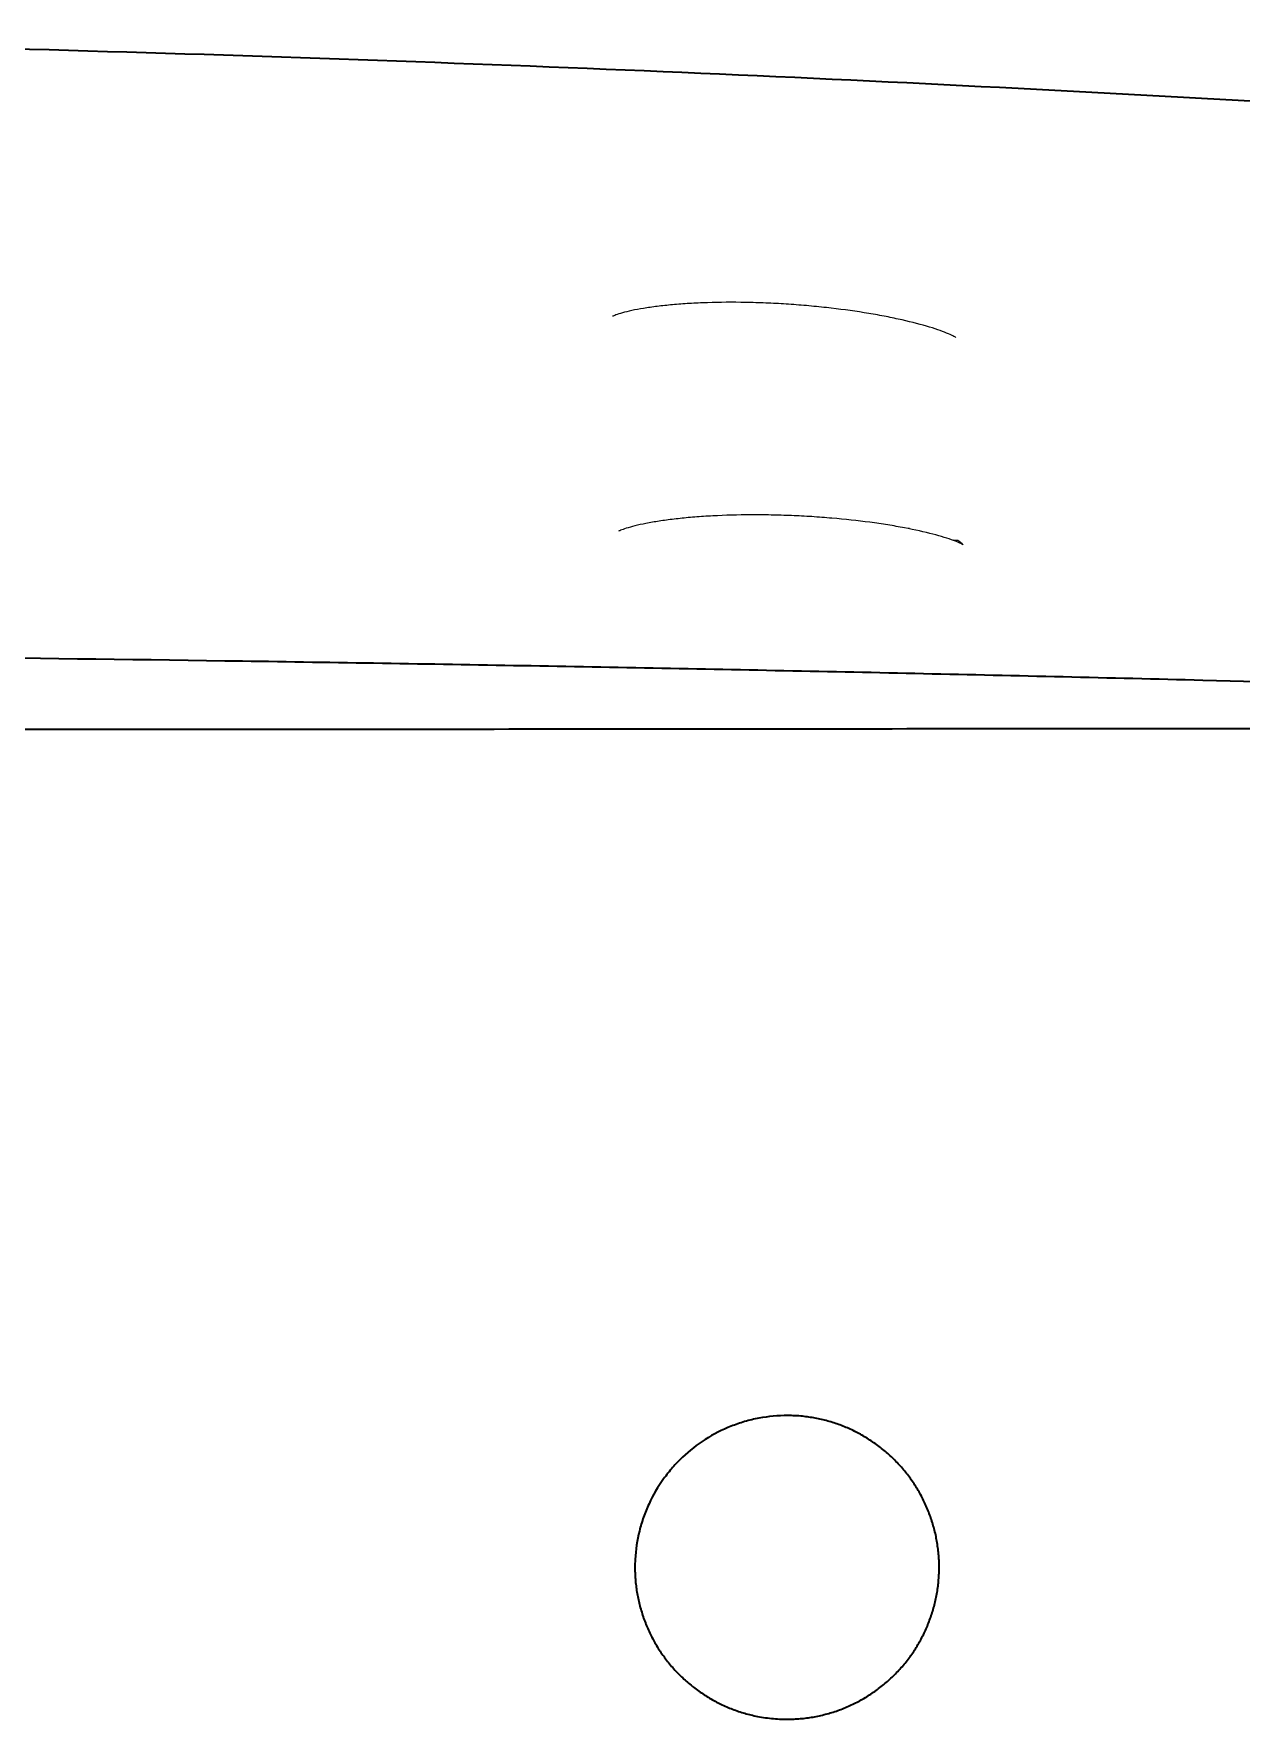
# Model space of a CAD drawing. Header units: millimetres. Extents: x 0 to 2526, y -1017 to 790.
# Drawn here: x 853.3 to 1000.2, y -697.1 to -492 of the extents above; entities that cross this region are included whole.
import ezdxf

# ---------------------------------------------------------------- set-up
doc = ezdxf.new("R2010")
doc.units = ezdxf.units.MM
doc.layers.add('Blocks', color=7, linetype='Continuous')
doc.layers.add('Blocks$Inner', color=7, linetype='Continuous', lineweight=25, true_color=0x007f00)
doc.layers.add('Blocks$Outline', color=7, linetype='Continuous', lineweight=35, true_color=0xff3f3f)

# ---------------------------------------------------------------- blocks, each defined once
blk = doc.blocks.new('Balcony Dining Bench w Arm Top')
at = {"layer": 'Blocks$Inner'}
for points, knots in [([(229.73, 464.56), (229.73, 462.19), (229.71, 459.84), (229.67, 457.47), (229.62, 455.11), (229.55, 452.75), (229.46, 450.39), (229.37, 448.04), (229.26, 445.69), (229.15, 443.34), (228.89, 437.73), (228.65, 432.12), (228.4, 426.51), (228.05, 418.56), (227.71, 410.6), (227.38, 402.64), (226.71, 386.73), (226.08, 370.81), (225.48, 354.89), (224.61, 331.87), (223.81, 308.85), (223.08, 285.83), (222.79, 277), (222.52, 268.18), (222.26, 259.35), (222, 250.51), (221.75, 241.67), (221.51, 232.83), (221.27, 223.98), (221.04, 215.14), (220.82, 206.3), (220.67, 200.64), (220.54, 194.98), (220.4, 189.32), (220.27, 183.66), (220.14, 178), (220.02, 172.34), (219.89, 166.69), (219.77, 161.03), (219.66, 155.37), (219.42, 144.05), (219.21, 132.74), (219.01, 121.42), (218.81, 110.07), (218.63, 98.72), (218.46, 87.37), (218.12, 63.45), (217.84, 39.54), (217.65, 15.62), (217.58, 6.84), (217.52, -1.94), (217.47, -10.71), (217.42, -19.47), (217.37, -28.23), (217.34, -36.98), (217.31, -45.74), (217.3, -54.5), (217.29, -63.25), (217.28, -64.63), (217.28, -66.02), (217.28, -67.4), (217.28, -68.78), (217.28, -70.16), (217.28, -71.54), (217.28, -72.92), (217.28, -74.3), (217.28, -75.69)], [0.000019, 0.000019, 0.000019, 0.000019, 7.08982, 7.08982, 7.08982, 14.176741, 14.176741, 14.176741, 21.23183, 21.23183, 21.23183, 38.07293, 38.07293, 38.07293, 61.967387, 61.967387, 61.967387, 109.758517, 109.758517, 109.758517, 178.860742, 178.860742, 178.860742, 205.352515, 205.352515, 205.352515, 231.889817, 231.889817, 231.889817, 258.427166, 258.427166, 258.427166, 275.415243, 275.415243, 275.415243, 292.391937, 292.391937, 292.391937, 309.370735, 309.370735, 309.370735, 343.322504, 343.322504, 343.322504, 377.383168, 377.383168, 377.383168, 449.136176, 449.136176, 449.136176, 475.470513, 475.470513, 475.470513, 501.739585, 501.739585, 501.739585, 528.009357, 528.009357, 528.009357, 532.154266, 532.154266, 532.154266, 536.298776, 536.298776, 536.298776, 540.441973, 540.441973, 540.441973, 540.441973]), ([(226.5, 381.23), (226.5, 380.93), (226.5, 380.63), (226.5, 380.33), (226.51, 374.36), (226.52, 368.4), (226.53, 362.46), (226.54, 358.94), (226.54, 355.43), (226.55, 351.91), (226.56, 344.26), (226.57, 336.61), (226.59, 328.96), (226.59, 327.17), (226.59, 325.39), (226.59, 323.61), (226.61, 314.18), (226.62, 304.75), (226.63, 295.32), (226.65, 285.86), (226.66, 276.41), (226.67, 266.95), (226.67, 265.29), (226.67, 263.62), (226.68, 261.96), (226.69, 254.13), (226.7, 246.29), (226.7, 238.43), (226.71, 228.9), (226.73, 219.35), (226.74, 209.79), (226.74, 204.62), (226.75, 199.45), (226.75, 194.28), (226.76, 189.88), (226.76, 185.48), (226.76, 181.08), (226.77, 171.51), (226.78, 161.93), (226.79, 152.36), (226.8, 143.72), (226.8, 135.07), (226.81, 126.42), (226.81, 125.52), (226.81, 124.61), (226.81, 123.71), (226.82, 114.18), (226.83, 104.67), (226.83, 95.19), (226.83, 94.36), (226.83, 93.53), (226.83, 92.7), (226.84, 84.06), (226.84, 75.44), (226.85, 66.84), (226.85, 64.29), (226.85, 61.74), (226.85, 59.2), (226.86, 52.32), (226.86, 45.44), (226.86, 38.55), (226.86, 34.28), (226.86, 30.02), (226.87, 25.74), (226.87, 20.57), (226.87, 15.39), (226.87, 10.2), (226.87, 9.79), (226.87, 9.37), (226.87, 8.96), (226.87, 3.36), (226.88, -2.26), (226.88, -7.89), (226.88, -20.88), (226.88, -33.92), (226.88, -46.98), (226.88, -56.54), (226.88, -66.11), (226.88, -75.69), (226.88, -85.27), (226.88, -94.85), (226.88, -104.42), (226.88, -117.47), (226.88, -130.51), (226.88, -143.49), (226.88, -149.11), (226.87, -154.73), (226.87, -160.33), (226.87, -160.75), (226.87, -161.18), (226.87, -161.6), (226.87, -166.78), (226.87, -171.95), (226.87, -177.12), (226.86, -181.4), (226.86, -185.67), (226.86, -189.95), (226.86, -196.83), (226.86, -203.7), (226.85, -210.57), (226.85, -213.13), (226.85, -215.68), (226.85, -218.23), (226.84, -226.83), (226.84, -235.44), (226.83, -244.07), (226.83, -244.91), (226.83, -245.75), (226.83, -246.59), (226.83, -256.06), (226.82, -265.57), (226.81, -275.11), (226.81, -276), (226.81, -276.9), (226.81, -277.8), (226.8, -286.45), (226.8, -295.1), (226.79, -303.76), (226.78, -313.33), (226.77, -322.9), (226.76, -332.47), (226.76, -336.87), (226.76, -341.26), (226.75, -345.65), (226.75, -350.83), (226.74, -356.01), (226.74, -361.18), (226.73, -370.75), (226.72, -380.3), (226.7, -389.83), (226.7, -397.68), (226.69, -405.51), (226.68, -413.33), (226.67, -415), (226.67, -416.68), (226.67, -418.35), (226.66, -427.81), (226.65, -437.26), (226.63, -446.72), (226.62, -456.14), (226.61, -465.57), (226.59, -475), (226.59, -476.78), (226.59, -478.55), (226.59, -480.33), (226.57, -487.99), (226.56, -495.65), (226.55, -503.31), (226.54, -506.82), (226.54, -510.32), (226.53, -513.83), (226.52, -519.79), (226.51, -525.75), (226.5, -531.73), (226.5, -532.02), (226.5, -532.32), (226.5, -532.61)], [-996.817019, -996.817019, -996.817019, -996.817019, -995.9123, -995.9123, -995.9123, -978.027625, -978.027625, -978.027625, -967.478023, -967.478023, -967.478023, -944.513052, -944.513052, -944.513052, -939.159365, -939.159365, -939.159365, -910.862819, -910.862819, -910.862819, -882.48729, -882.48729, -882.48729, -877.48982, -877.48982, -877.48982, -853.958224, -853.958224, -853.958224, -825.307231, -825.307231, -825.307231, -809.794808, -809.794808, -809.794808, -796.592488, -796.592488, -796.592488, -767.874023, -767.874023, -767.874023, -741.931426, -741.931426, -741.931426, -739.219314, -739.219314, -739.219314, -710.697678, -710.697678, -710.697678, -708.20784, -708.20784, -708.20784, -682.344451, -682.344451, -682.344451, -674.706309, -674.706309, -674.706309, -654.059058, -654.059058, -654.059058, -641.24893, -641.24893, -641.24893, -625.706944, -625.706944, -625.706944, -624.467245, -624.467245, -624.467245, -607.621719, -607.621719, -607.621719, -568.533188, -568.533188, -568.533188, -539.823329, -539.823329, -539.823329, -511.09107, -511.09107, -511.09107, -472.024795, -472.024795, -472.024795, -455.179187, -455.179187, -455.179187, -453.917316, -453.917316, -453.917316, -438.397425, -438.397425, -438.397425, -425.565203, -425.565203, -425.565203, -404.940004, -404.940004, -404.940004, -397.279812, -397.279812, -397.279812, -371.438578, -371.438578, -371.438578, -368.926588, -368.926588, -368.926588, -340.404954, -340.404954, -340.404954, -337.71515, -337.71515, -337.71515, -311.750248, -311.750248, -311.750248, -283.031787, -283.031787, -283.031787, -269.851859, -269.851859, -269.851859, -254.317047, -254.317047, -254.317047, -225.666059, -225.666059, -225.666059, -202.15667, -202.15667, -202.15667, -197.136998, -197.136998, -197.136998, -168.761474, -168.761474, -168.761474, -140.464934, -140.464934, -140.464934, -135.133309, -135.133309, -135.133309, -112.146282, -112.146282, -112.146282, -101.618835, -101.618835, -101.618835, -83.712012, -83.712012, -83.712012, -82.828449, -82.828449, -82.828449, -82.828449]), ([(159.77, 344.54), (156.84, 308.18), (156.24, 300.36), (154.02, 270.13), (152.48, 247.23), (149.69, 200.41), (148.43, 176.48), (146.22, 127.74), (145.28, 102.93), (142.98, 27.53), (142.18, -24.07), (142.18, -75.69)], [150.686593, 150.686593, 150.686593, 150.686593, 175.649857, 175.649857, 246.388671, 246.388671, 317.127485, 317.127485, 387.866299, 387.866299, 529.316122, 529.316122, 529.316122, 529.316122]), ([(204.34, 177.14), (204.31, 177.09), (204.24, 176.95), (204.15, 176.76), (204.06, 176.56), (203.95, 176.3), (203.83, 175.98), (203.6, 175.34), (203.33, 174.49), (203.07, 173.48), (202.8, 172.46), (202.54, 171.29), (202.3, 170.01), (202.17, 169.36), (202.06, 168.69), (201.95, 167.99), (201.84, 167.29), (201.73, 166.56), (201.63, 165.82), (201.43, 164.33), (201.26, 162.79), (201.13, 161.19), (201.06, 160.38), (201, 159.57), (200.94, 158.75), (200.89, 157.93), (200.85, 157.11), (200.81, 156.28)], [12.064362, 12.064362, 12.064362, 12.064362, 14.470524, 14.470524, 14.470524, 16.853573, 16.853573, 16.853573, 21.672495, 21.672495, 21.672495, 26.548411, 26.548411, 26.548411, 28.994922, 28.994922, 28.994922, 31.467427, 31.467427, 31.467427, 36.390073, 36.390073, 36.390073, 38.867464, 38.867464, 38.867464, 41.349974, 41.349974, 41.349974, 41.349974]), ([(204.35, 177.16), (204.36, 177.16), (204.25, 176.97), (203.92, 176.65), (203.89, 176.62), (203.86, 176.59), (203.84, 176.57)], [-11.345459, -11.345459, -11.345459, -11.345459, -7.834119, -7.834119, -7.834119, -7.558409, -7.558409, -7.558409, -7.558409]), ([(179.14, 176.26), (179.12, 176.22), (179.04, 176.09), (178.95, 175.9), (178.85, 175.71), (178.74, 175.46), (178.61, 175.15), (178.35, 174.52), (178.06, 173.69), (177.77, 172.7), (177.48, 171.69), (177.18, 170.54), (176.91, 169.27), (176.77, 168.63), (176.63, 167.97), (176.5, 167.28), (176.37, 166.58), (176.25, 165.86), (176.13, 165.12), (175.89, 163.64), (175.69, 162.11), (175.51, 160.52), (175.42, 159.72), (175.34, 158.91), (175.27, 158.09), (175.2, 157.27), (175.14, 156.45), (175.08, 155.63)], [11.681042, 11.681042, 11.681042, 11.681042, 14.085412, 14.085412, 14.085412, 16.464733, 16.464733, 16.464733, 21.276261, 21.276261, 21.276261, 26.142948, 26.142948, 26.142948, 28.585492, 28.585492, 28.585492, 31.05374, 31.05374, 31.05374, 35.967933, 35.967933, 35.967933, 38.441406, 38.441406, 38.441406, 40.919911, 40.919911, 40.919911, 40.919911]), ([(328.71, 174.24), (328.51, 174.24), (328.32, 174.24), (327.86, 174.22), (327.6, 174.21), (327.09, 174.17), (326.82, 174.14), (326.31, 174.08), (326.04, 174.04), (325.53, 173.96), (325.27, 173.91), (324.77, 173.81), (324.51, 173.75), (324.01, 173.62), (323.76, 173.55), (323.27, 173.41), (323.02, 173.33), (322.53, 173.16), (322.29, 173.07), (321.81, 172.88), (321.56, 172.78), (321.09, 172.57), (320.85, 172.46), (320.38, 172.23), (320.15, 172.11), (319.69, 171.86), (319.47, 171.73), (319.02, 171.47), (318.8, 171.33), (318.37, 171.04), (318.16, 170.89), (317.74, 170.59), (317.53, 170.44), (317.13, 170.11), (316.93, 169.95), (316.53, 169.61), (316.34, 169.44), (315.96, 169.08), (315.77, 168.9), (315.41, 168.53), (315.22, 168.33), (314.88, 167.95), (314.71, 167.75), (314.38, 167.35), (314.21, 167.15), (313.9, 166.73), (313.75, 166.52), (313.45, 166.1), (313.31, 165.88), (313.03, 165.45), (312.9, 165.22), (312.64, 164.78), (312.51, 164.55), (312.27, 164.09), (312.16, 163.85), (311.94, 163.38), (311.83, 163.13), (311.63, 162.66), (311.53, 162.41), (311.35, 161.93), (311.27, 161.68), (311.11, 161.19), (311.03, 160.94), (310.9, 160.44), (310.83, 160.19), (310.72, 159.68), (310.66, 159.43), (310.57, 158.92), (310.52, 158.66), (310.45, 158.15), (310.42, 157.88), (310.39, 157.63)], [147.341801, 147.341801, 147.341801, 147.341801, 147.927029, 147.927029, 148.707333, 148.707333, 149.487637, 149.487637, 150.268119, 150.268119, 151.0486, 151.0486, 151.829082, 151.829082, 152.609564, 152.609564, 153.390045, 153.390045, 154.170527, 154.170527, 154.951008, 154.951008, 155.73149, 155.73149, 156.512137, 156.512137, 157.292784, 157.292784, 158.07343, 158.07343, 158.854077, 158.854077, 159.634724, 159.634724, 160.415371, 160.415371, 161.196018, 161.196018, 161.976664, 161.976664, 162.757409, 162.757409, 163.538154, 163.538154, 164.318899, 164.318899, 165.099644, 165.099644, 165.880389, 165.880389, 166.661134, 166.661134, 167.441879, 167.441879, 168.222623, 168.222623, 169.003363, 169.003363, 169.784102, 169.784102, 170.564842, 170.564842, 171.345581, 171.345581, 172.126321, 172.126321, 172.90706, 172.90706, 173.687799, 173.687799, 174.468539, 174.468539, 174.468539, 174.468539]), ([(347.15, 153.85), (347.18, 154.17), (347.2, 154.5), (347.22, 154.83), (347.24, 155.15), (347.24, 155.48), (347.24, 155.8), (347.24, 156.06), (347.23, 156.33), (347.22, 156.59), (347.21, 156.84), (347.19, 157.11), (347.17, 157.37), (347.15, 157.62), (347.12, 157.88), (347.09, 158.14), (347.05, 158.4), (347.01, 158.65), (346.97, 158.91), (346.92, 159.16), (346.87, 159.42), (346.82, 159.67), (346.76, 159.92), (346.7, 160.18), (346.64, 160.43), (346.57, 160.68), (346.5, 160.93), (346.42, 161.18), (346.35, 161.43), (346.26, 161.68), (346.18, 161.92), (346.09, 162.17), (346, 162.42), (345.9, 162.66), (345.8, 162.9), (345.7, 163.14), (345.59, 163.38), (345.48, 163.61), (345.37, 163.85), (345.26, 164.08), (345.14, 164.31), (345.02, 164.54), (344.89, 164.76), (344.77, 164.99), (344.63, 165.21), (344.5, 165.43), (344.36, 165.65), (344.22, 165.87), (344.08, 166.09), (343.93, 166.3), (343.78, 166.52), (343.63, 166.73), (343.47, 166.93), (343.31, 167.15), (343.15, 167.35), (342.99, 167.55), (342.81, 167.75), (342.64, 167.95), (342.47, 168.14), (342.29, 168.34), (342.12, 168.52), (341.94, 168.71), (341.75, 168.9), (341.57, 169.07), (341.38, 169.25), (341.19, 169.43), (341, 169.6), (340.8, 169.77), (340.61, 169.94), (340.41, 170.1), (340.2, 170.27), (340, 170.43), (339.79, 170.58), (339.58, 170.74), (339.37, 170.89), (339.16, 171.03), (338.94, 171.18), (338.72, 171.33), (338.5, 171.46), (338.28, 171.6), (338.05, 171.73), (337.83, 171.86), (337.6, 171.99), (337.37, 172.11), (337.14, 172.23), (336.91, 172.35), (336.67, 172.46), (336.44, 172.57), (336.2, 172.68), (335.97, 172.78), (335.73, 172.88), (335.49, 172.97), (335.25, 173.07), (335, 173.15), (334.76, 173.24), (334.51, 173.32), (334.27, 173.4), (334.02, 173.48), (333.77, 173.55), (333.52, 173.62), (333.27, 173.68), (333.01, 173.75), (332.76, 173.8), (332.5, 173.86), (332.24, 173.91), (331.99, 173.96), (331.73, 174), (331.47, 174.04), (331.22, 174.08), (330.96, 174.11), (330.7, 174.14), (330.45, 174.16), (330.19, 174.19), (329.93, 174.21), (329.67, 174.22), (329.42, 174.23), (329.16, 174.24), (328.9, 174.24), (328.84, 174.24), (328.78, 174.24), (328.71, 174.24)], [116.321858, 116.321858, 116.321858, 116.321858, 117.297985, 117.297985, 117.297985, 118.27485, 118.27485, 118.27485, 119.06032, 119.06032, 119.06032, 119.841569, 119.841569, 119.841569, 120.620039, 120.620039, 120.620039, 121.397125, 121.397125, 121.397125, 122.1742, 122.1742, 122.1742, 122.952638, 122.952638, 122.952638, 123.733835, 123.733835, 123.733835, 124.519232, 124.519232, 124.519232, 125.304623, 125.304623, 125.304623, 126.085793, 126.085793, 126.085793, 126.864182, 126.864182, 126.864182, 127.641186, 127.641186, 127.641186, 128.418181, 128.418181, 128.418181, 129.19654, 129.19654, 129.19654, 129.977661, 129.977661, 129.977661, 130.762983, 130.762983, 130.762983, 131.548229, 131.548229, 131.548229, 132.329256, 132.329256, 132.329256, 133.107508, 133.107508, 133.107508, 133.88438, 133.88438, 133.88438, 134.661246, 134.661246, 134.661246, 135.43948, 135.43948, 135.43948, 136.220479, 136.220479, 136.220479, 137.005683, 137.005683, 137.005683, 137.790914, 137.790914, 137.790914, 138.571933, 138.571933, 138.571933, 139.350183, 139.350183, 139.350183, 140.127058, 140.127058, 140.127058, 140.903933, 140.903933, 140.903933, 141.682181, 141.682181, 141.682181, 142.463199, 142.463199, 142.463199, 143.248427, 143.248427, 143.248427, 144.033788, 144.033788, 144.033788, 144.814942, 144.814942, 144.814942, 145.593332, 145.593332, 145.593332, 146.370352, 146.370352, 146.370352, 147.147377, 147.147377, 147.147377, 147.341801, 147.341801, 147.341801, 147.341801]), ([(200.81, 156.28), (200.78, 155.45), (200.76, 154.63), (200.74, 153.8), (200.72, 152.98), (200.72, 152.17), (200.72, 151.36), (200.73, 149.75), (200.77, 148.2), (200.85, 146.7), (200.89, 145.95), (200.94, 145.22), (200.99, 144.51), (201.05, 143.81), (201.11, 143.13), (201.19, 142.48), (201.26, 141.83), (201.34, 141.21), (201.42, 140.62), (201.51, 140.04), (201.6, 139.48), (201.69, 138.96), (201.88, 137.94), (202.09, 137.08), (202.28, 136.43)], [41.349974, 41.349974, 41.349974, 41.349974, 43.830865, 43.830865, 43.830865, 46.304451, 46.304451, 46.304451, 51.211637, 51.211637, 51.211637, 53.67254, 53.67254, 53.67254, 56.105376, 56.105376, 56.105376, 58.521986, 58.521986, 58.521986, 60.9436, 60.9436, 60.9436, 65.729361, 65.729361, 65.729361, 65.729361]), ([(175.08, 155.63), (175.03, 154.8), (174.99, 153.98), (174.95, 153.16), (174.92, 152.34), (174.89, 151.52), (174.88, 150.72), (174.85, 149.11), (174.86, 147.56), (174.91, 146.06), (174.93, 145.31), (174.97, 144.57), (175.01, 143.86), (175.05, 143.15), (175.1, 142.47), (175.16, 141.82), (175.22, 141.17), (175.29, 140.55), (175.36, 139.96), (175.43, 139.37), (175.52, 138.81), (175.6, 138.29), (175.77, 137.26), (175.96, 136.39), (176.15, 135.73), (176.24, 135.4), (176.32, 135.13), (176.4, 134.92), (176.43, 134.82), (176.47, 134.73), (176.5, 134.67), (176.52, 134.6), (176.55, 134.55), (176.56, 134.53)], [40.919911, 40.919911, 40.919911, 40.919911, 43.396794, 43.396794, 43.396794, 45.867171, 45.867171, 45.867171, 50.767755, 50.767755, 50.767755, 53.22559, 53.22559, 53.22559, 55.655665, 55.655665, 55.655665, 58.069438, 58.069438, 58.069438, 60.488254, 60.488254, 60.488254, 65.269315, 65.269315, 65.269315, 67.63698, 67.63698, 67.63698, 68.829745, 68.829745, 68.829745, 70.024392, 70.024392, 70.024392, 70.024392]), ([(310.3, 155.82), (310.29, 154.64), (310.4, 153.47), (310.73, 151.73), (310.87, 151.15), (311.2, 150.02), (311.39, 149.47), (312.03, 147.84), (312.56, 146.8), (313.83, 144.8), (314.56, 143.88), (315.76, 142.61), (316.18, 142.2), (317.06, 141.43), (317.53, 141.06), (318.96, 140.03), (319.97, 139.44), (321.56, 138.71), (322.1, 138.48), (323.22, 138.09), (323.78, 137.92), (325.49, 137.5), (326.64, 137.33), (328.13, 137.25), (328.46, 137.24), (328.78, 137.24)], [59.954596, 59.954596, 59.954596, 59.954596, 63.478623, 63.478623, 65.240636, 65.240636, 67.00265, 67.00265, 70.526677, 70.526677, 74.050703, 74.050703, 75.812717, 75.812717, 77.57473, 77.57473, 81.098757, 81.098757, 82.86077, 82.86077, 84.622784, 84.622784, 88.14681, 88.14681, 89.11879, 89.11879, 89.11879, 89.11879]), ([(328.91, 137.24), (328.95, 137.24), (329, 137.24), (329.04, 137.24), (329.3, 137.25), (329.57, 137.26), (329.82, 137.27), (330.08, 137.29), (330.34, 137.31), (330.6, 137.33), (330.86, 137.36), (331.12, 137.39), (331.37, 137.42), (331.63, 137.46), (331.88, 137.5), (332.14, 137.55), (332.39, 137.6), (332.64, 137.65), (332.89, 137.71), (333.15, 137.76), (333.4, 137.83), (333.65, 137.89), (333.9, 137.96), (334.15, 138.04), (334.39, 138.12), (334.64, 138.19), (334.89, 138.28), (335.13, 138.37), (335.38, 138.46), (335.63, 138.56), (335.86, 138.65), (336.1, 138.75), (336.34, 138.86), (336.58, 138.97), (336.81, 139.08), (337.04, 139.19), (337.27, 139.31), (337.5, 139.43), (337.73, 139.55), (337.95, 139.68), (338.18, 139.81), (338.4, 139.94), (338.62, 140.08), (338.84, 140.22), (339.05, 140.36), (339.27, 140.51), (339.48, 140.66), (339.69, 140.81), (339.9, 140.97), (340.1, 141.12), (340.31, 141.29), (340.51, 141.45), (340.71, 141.62), (340.92, 141.79), (341.11, 141.96), (341.3, 142.14), (341.49, 142.32), (341.68, 142.5), (341.86, 142.68), (342.04, 142.86), (342.22, 143.05), (342.4, 143.24), (342.57, 143.43), (342.74, 143.63), (342.91, 143.82), (343.07, 144.02), (343.24, 144.23), (343.4, 144.43), (343.55, 144.64), (343.71, 144.84), (343.86, 145.05), (344.01, 145.27), (344.15, 145.49), (344.29, 145.7), (344.44, 145.93), (344.57, 146.15), (344.71, 146.37), (344.84, 146.6), (344.96, 146.83), (345.09, 147.05), (345.21, 147.29), (345.32, 147.52), (345.44, 147.75), (345.55, 147.99), (345.65, 148.22), (345.76, 148.46), (345.86, 148.7), (345.95, 148.94), (346.05, 149.18), (346.14, 149.43), (346.22, 149.67), (346.31, 149.91), (346.39, 150.16), (346.46, 150.41), (346.54, 150.66), (346.61, 150.91), (346.67, 151.16), (346.73, 151.41), (346.8, 151.67), (346.85, 151.93), (346.91, 152.24), (346.97, 152.57), (347.02, 152.89), (347.07, 153.21), (347.11, 153.53), (347.15, 153.85)], [89.249267, 89.249267, 89.249267, 89.249267, 89.379144, 89.379144, 89.379144, 90.164644, 90.164644, 90.164644, 90.945944, 90.945944, 90.945944, 91.724485, 91.724485, 91.724485, 92.501665, 92.501665, 92.501665, 93.278855, 93.278855, 93.278855, 94.057429, 94.057429, 94.057429, 94.838783, 94.838783, 94.838783, 95.624357, 95.624357, 95.624357, 96.410238, 96.410238, 96.410238, 97.191918, 97.191918, 97.191918, 97.970838, 97.970838, 97.970838, 98.748395, 98.748395, 98.748395, 99.525962, 99.525962, 99.525962, 100.304913, 100.304913, 100.304913, 101.086645, 101.086645, 101.086645, 101.872597, 101.872597, 101.872597, 102.658739, 102.658739, 102.658739, 103.440673, 103.440673, 103.440673, 104.21984, 104.21984, 104.21984, 104.997638, 104.997638, 104.997638, 105.775441, 105.775441, 105.775441, 106.554622, 106.554622, 106.554622, 107.336579, 107.336579, 107.336579, 108.122754, 108.122754, 108.122754, 108.908902, 108.908902, 108.908902, 109.690833, 109.690833, 109.690833, 110.469989, 110.469989, 110.469989, 111.247767, 111.247767, 111.247767, 112.025542, 112.025542, 112.025542, 112.804689, 112.804689, 112.804689, 113.586605, 113.586605, 113.586605, 114.372733, 114.372733, 114.372733, 115.349635, 115.349635, 115.349635, 116.321858, 116.321858, 116.321858, 116.321858]), ([(202.29, 136.42), (202.38, 136.1), (202.47, 135.84), (202.55, 135.64), (202.58, 135.54), (202.62, 135.45), (202.65, 135.39), (202.67, 135.32), (202.7, 135.28), (202.71, 135.25)], [24.408216, 24.408216, 24.408216, 24.408216, 26.749348, 26.749348, 26.749348, 27.943362, 27.943362, 27.943362, 29.13945, 29.13945, 29.13945, 29.13945])]:
    blk.add_open_spline(points, degree=3, knots=knots, dxfattribs=at)
for points in [[(203.84, 176.57), (203.83, 176.36), (203.83, 176.15), (203.82, 175.95)], [(310.39, 157.63), (310.33, 157.03), (310.3, 156.42), (310.3, 155.82)], [(328.78, 137.24), (328.82, 137.24), (328.87, 137.24), (328.91, 137.24)]]:
    blk.add_open_spline(points, degree=3, dxfattribs=at)
blk.add_rational_spline([(202.37, 170.65), (202.38, 170.61), (202.39, 170.56), (202.39, 170.52)], [1.00000011883, 1.00000011882, 1.00000011881, 1.0000001188], degree=3, dxfattribs=at)
at = {"layer": 'Blocks$Outline'}
for points, knots in [([(170.3, 470.88), (170.29, 469.38), (170.29, 467.86), (170.29, 464.8), (170.29, 463.27), (170.28, 460.17), (170.27, 458.71), (170.16, 454.61), (170, 452.14), (169.56, 447.32), (169.29, 444.94), (169.03, 442.56), (168.77, 440.05), (168.51, 437.54), (168.22, 434.71), (168.19, 434.4), (168.12, 433.77), (168.02, 432.83), (167.8, 430.62), (167.6, 428.72), (167.48, 427.44), (167.22, 424.94), (166.97, 422.42), (164.7, 399.77), (162.76, 379.09), (160.53, 353.44), (160.15, 349), (159.77, 344.54), (156.84, 308.18), (156.24, 300.36), (154.02, 270.13), (152.48, 247.23), (149.69, 200.41), (148.43, 176.48), (146.22, 127.74), (145.28, 102.93), (142.98, 27.53), (142.18, -24.07), (142.18, -75.69), (142.18, -119.9), (142.77, -164.1), (144.46, -229.14), (145.17, -250.6), (146.81, -292.96), (147.76, -313.85), (149.87, -354.92), (151.04, -375.11), (153.56, -414.71), (154.92, -434.12), (156.58, -456.14), (156.81, -459.14), (157.04, -462.13), (157.16, -463.67), (157.31, -465.6), (157.49, -467.91), (158.58, -481.81), (159.72, -495.48), (162.47, -527.11), (164.12, -544.89), (165.83, -562.27), (166.35, -567.68), (166.88, -572.99), (167.42, -578.3), (167.43, -578.38), (167.45, -578.55), (167.47, -578.79), (167.53, -579.37), (167.65, -580.53), (167.88, -582.83), (168.09, -584.8), (168.22, -586.1), (168.23, -586.23), (168.24, -586.32), (168.26, -586.54), (168.31, -586.95), (168.34, -587.28), (168.41, -587.91), (168.45, -588.28), (168.55, -589.26), (168.6, -589.73), (169.53, -598.58), (169.53, -598.61), (169.54, -598.69), (169.55, -598.81), (169.58, -599.1), (169.61, -599.35), (169.64, -599.66), (169.65, -599.71), (169.65, -599.76), (169.66, -599.91), (169.67, -600.01), (169.7, -600.29), (169.72, -600.48), (169.75, -600.8), (169.77, -600.99), (169.77, -601.04), (169.79, -601.18), (169.81, -601.47), (169.87, -602.14), (169.92, -602.71), (169.94, -603.1), (169.96, -603.24), (169.96, -603.28), (169.97, -603.41), (169.97, -603.5), (170, -603.8), (170.01, -604.04), (170.06, -604.83), (170.1, -605.49), (170.18, -607.11), (170.22, -608.06), (170.26, -609.77), (170.27, -610.38), (170.28, -611.73), (170.28, -612.47), (170.28, -613.27), (170.28, -613.36), (170.28, -613.39), (170.28, -613.49), (170.28, -613.57), (170.28, -613.85), (170.28, -614.1), (170.29, -615.03), (170.29, -615.88), (170.29, -618.04), (170.29, -619.34), (170.29, -621.23), (170.3, -621.69), (170.3, -622.18), (170.3, -622.26)], [12.373966, 12.373966, 12.373966, 12.373966, 16.601863, 16.601863, 20.742388, 20.742388, 24.882913, 24.882913, 33.163963, 33.163963, 41.180741, 41.180741, 41.180741, 48.778274, 48.778274, 49.727966, 49.727966, 50.677658, 52.577041, 56.375808, 56.375808, 56.375808, 65.240052, 65.240052, 135.978866, 135.978866, 150.686593, 150.686593, 150.686593, 175.649857, 175.649857, 246.388671, 246.388671, 317.127485, 317.127485, 387.866299, 387.866299, 529.316122, 529.316122, 529.316122, 651.160456, 651.160456, 712.082623, 712.082623, 773.00479, 773.00479, 833.926957, 833.926957, 894.849124, 894.849124, 904.501732, 904.501732, 904.501732, 905.501732, 905.501732, 905.501732, 950.532882, 950.532882, 1011.455049, 1011.455049, 1011.455049, 1027.366538, 1027.366538, 1027.615155, 1027.615155, 1027.863773, 1028.361007, 1029.355475, 1031.344411, 1035.322283, 1035.322283, 1035.322283, 1035.384437, 1035.508746, 1035.757363, 1036.254597, 1036.254597, 1037.249065, 1037.249065, 1039.238001, 1039.238001, 1039.238001, 1039.398874, 1039.720619, 1039.720619, 1040.364109, 1040.364109, 1040.364109, 1040.524982, 1040.524982, 1040.846727, 1040.846727, 1041.490217, 1041.490217, 1041.490217, 1041.65109, 1041.65109, 1041.972835, 1042.616325, 1043.903306, 1043.903306, 1043.903306, 1044.225051, 1044.225051, 1044.868541, 1044.868541, 1046.155522, 1046.155522, 1048.729483, 1048.729483, 1051.303445, 1051.303445, 1052.590425, 1052.590425, 1053.877406, 1053.877406, 1053.877406, 1054.199151, 1054.199151, 1054.842641, 1054.842641, 1056.129622, 1056.129622, 1058.703583, 1058.703583, 1061.277544, 1061.277544, 1061.921035, 1062.045355, 1062.045355, 1062.045355, 1062.045355]), ([(226.5, -532.61), (226.15, -523.83), (225.81, -515.04), (225.48, -506.26), (224.61, -483.24), (223.81, -460.22), (223.08, -437.2), (222.79, -428.38), (222.52, -419.55), (222.26, -410.72), (222, -401.88), (221.75, -393.04), (221.51, -384.2), (221.27, -375.35), (221.04, -366.51), (220.82, -357.67), (220.67, -352.01), (220.54, -346.35), (220.4, -340.69), (220.27, -335.03), (220.14, -329.37), (220.02, -323.71), (219.89, -318.06), (219.77, -312.4), (219.66, -306.74), (219.42, -295.42), (219.21, -284.11), (219.01, -272.79), (218.81, -261.44), (218.63, -250.09), (218.46, -238.74), (218.12, -214.82), (217.84, -190.91), (217.65, -166.99), (217.58, -158.21), (217.52, -149.44), (217.47, -140.66), (217.42, -131.9), (217.37, -123.14), (217.34, -114.39), (217.31, -105.63), (217.3, -96.87), (217.29, -88.12), (217.28, -86.74), (217.28, -85.35), (217.28, -83.97), (217.28, -82.59), (217.28, -81.21), (217.28, -79.83), (217.28, -78.45), (217.28, -77.07), (217.28, -75.69), (217.28, -74.3), (217.28, -72.92), (217.28, -71.54), (217.28, -70.16), (217.28, -68.78), (217.28, -67.4), (217.28, -66.02), (217.28, -64.63), (217.29, -63.25), (217.3, -54.5), (217.31, -45.74), (217.34, -36.98), (217.37, -28.23), (217.42, -19.47), (217.47, -10.71), (217.52, -1.94), (217.58, 6.84), (217.65, 15.62), (217.84, 39.54), (218.12, 63.45), (218.46, 87.37), (218.63, 98.72), (218.81, 110.07), (219.01, 121.42), (219.21, 132.74), (219.42, 144.05), (219.66, 155.37), (219.77, 161.03), (219.89, 166.69), (220.02, 172.34), (220.14, 178), (220.27, 183.66), (220.4, 189.32), (220.54, 194.98), (220.67, 200.64), (220.82, 206.3), (221.04, 215.14), (221.27, 223.98), (221.51, 232.83), (221.75, 241.67), (222, 250.51), (222.26, 259.35), (222.52, 268.18), (222.79, 277), (223.08, 285.83), (223.81, 308.85), (224.61, 331.87), (225.48, 354.89), (225.81, 363.67), (226.15, 372.45), (226.5, 381.23)], [-997.492961, -997.492961, -997.492961, -997.492961, -971.124873, -971.124873, -971.124873, -902.022648, -902.022648, -902.022648, -875.530874, -875.530874, -875.530874, -848.993572, -848.993572, -848.993572, -822.456224, -822.456224, -822.456224, -805.468146, -805.468146, -805.468146, -788.491452, -788.491452, -788.491452, -771.512654, -771.512654, -771.512654, -737.560885, -737.560885, -737.560885, -703.500221, -703.500221, -703.500221, -631.747214, -631.747214, -631.747214, -605.412876, -605.412876, -605.412876, -579.143805, -579.143805, -579.143805, -552.874033, -552.874033, -552.874033, -548.729124, -548.729124, -548.729124, -544.584614, -544.584614, -544.584614, -540.441973, -540.441973, -540.441973, -536.298776, -536.298776, -536.298776, -532.154266, -532.154266, -532.154266, -528.009357, -528.009357, -528.009357, -501.739585, -501.739585, -501.739585, -475.470513, -475.470513, -475.470513, -449.136176, -449.136176, -449.136176, -377.383168, -377.383168, -377.383168, -343.322504, -343.322504, -343.322504, -309.370735, -309.370735, -309.370735, -292.391937, -292.391937, -292.391937, -275.415243, -275.415243, -275.415243, -258.427166, -258.427166, -258.427166, -231.889817, -231.889817, -231.889817, -205.352515, -205.352515, -205.352515, -178.860742, -178.860742, -178.860742, -109.758517, -109.758517, -109.758517, -83.395096, -83.395096, -83.395096, -83.395096]), ([(226.5, 381.23), (226.5, 380.93), (226.5, 380.63), (226.5, 380.33), (226.51, 374.36), (226.52, 368.4), (226.53, 362.46), (226.54, 358.94), (226.54, 355.43), (226.55, 351.91), (226.56, 344.26), (226.57, 336.61), (226.59, 328.96), (226.59, 327.17), (226.59, 325.39), (226.59, 323.61), (226.61, 314.18), (226.62, 304.75), (226.63, 295.32), (226.65, 285.86), (226.66, 276.41), (226.67, 266.95), (226.67, 265.29), (226.67, 263.62), (226.68, 261.96), (226.69, 254.13), (226.7, 246.29), (226.7, 238.43), (226.71, 228.9), (226.73, 219.35), (226.74, 209.79), (226.74, 204.62), (226.75, 199.45), (226.75, 194.28), (226.76, 189.88), (226.76, 185.48), (226.76, 181.08), (226.77, 171.51), (226.78, 161.93), (226.79, 152.36), (226.8, 143.72), (226.8, 135.07), (226.81, 126.42), (226.81, 125.52), (226.81, 124.61), (226.81, 123.71), (226.82, 114.18), (226.83, 104.67), (226.83, 95.19), (226.83, 94.36), (226.83, 93.53), (226.83, 92.7), (226.84, 84.06), (226.84, 75.44), (226.85, 66.84), (226.85, 64.29), (226.85, 61.74), (226.85, 59.2), (226.86, 52.32), (226.86, 45.44), (226.86, 38.55), (226.86, 34.28), (226.86, 30.02), (226.87, 25.74), (226.87, 20.57), (226.87, 15.39), (226.87, 10.2), (226.87, 9.79), (226.87, 9.37), (226.87, 8.96), (226.87, 3.36), (226.88, -2.26), (226.88, -7.89), (226.88, -20.88), (226.88, -33.92), (226.88, -46.98), (226.88, -56.54), (226.88, -66.11), (226.88, -75.69), (226.88, -85.27), (226.88, -94.85), (226.88, -104.42), (226.88, -117.47), (226.88, -130.51), (226.88, -143.49), (226.88, -149.11), (226.87, -154.73), (226.87, -160.33), (226.87, -160.75), (226.87, -161.18), (226.87, -161.6), (226.87, -166.78), (226.87, -171.95), (226.87, -177.12), (226.86, -181.4), (226.86, -185.67), (226.86, -189.95), (226.86, -196.83), (226.86, -203.7), (226.85, -210.57), (226.85, -213.13), (226.85, -215.68), (226.85, -218.23), (226.84, -226.83), (226.84, -235.44), (226.83, -244.07), (226.83, -244.91), (226.83, -245.75), (226.83, -246.59), (226.83, -256.06), (226.82, -265.57), (226.81, -275.11), (226.81, -276), (226.81, -276.9), (226.81, -277.8), (226.8, -286.45), (226.8, -295.1), (226.79, -303.76), (226.78, -313.33), (226.77, -322.9), (226.76, -332.47), (226.76, -336.87), (226.76, -341.26), (226.75, -345.65), (226.75, -350.83), (226.74, -356.01), (226.74, -361.18), (226.73, -370.75), (226.72, -380.3), (226.7, -389.83), (226.7, -397.68), (226.69, -405.51), (226.68, -413.33), (226.67, -415), (226.67, -416.68), (226.67, -418.35), (226.66, -427.81), (226.65, -437.26), (226.63, -446.72), (226.62, -456.14), (226.61, -465.57), (226.59, -475), (226.59, -476.78), (226.59, -478.55), (226.59, -480.33), (226.57, -487.99), (226.56, -495.65), (226.55, -503.31), (226.54, -506.82), (226.54, -510.32), (226.53, -513.83), (226.52, -519.79), (226.51, -525.75), (226.5, -531.73), (226.5, -532.02), (226.5, -532.32), (226.5, -532.61)], [-996.817019, -996.817019, -996.817019, -996.817019, -995.912343, -995.912343, -995.912343, -978.027667, -978.027667, -978.027667, -967.478064, -967.478064, -967.478064, -944.513092, -944.513092, -944.513092, -939.159406, -939.159406, -939.159406, -910.862858, -910.862858, -910.862858, -882.487328, -882.487328, -882.487328, -877.489858, -877.489858, -877.489858, -853.95826, -853.95826, -853.95826, -825.307266, -825.307266, -825.307266, -809.794842, -809.794842, -809.794842, -796.592521, -796.592521, -796.592521, -767.874055, -767.874055, -767.874055, -741.931457, -741.931457, -741.931457, -739.219345, -739.219345, -739.219345, -710.697707, -710.697707, -710.697707, -708.20787, -708.20787, -708.20787, -682.34448, -682.34448, -682.34448, -674.706337, -674.706337, -674.706337, -654.059085, -654.059085, -654.059085, -641.248956, -641.248956, -641.248956, -625.706969, -625.706969, -625.706969, -624.467271, -624.467271, -624.467271, -607.621743, -607.621743, -607.621743, -568.533211, -568.533211, -568.533211, -539.823351, -539.823351, -539.823351, -511.09109, -511.09109, -511.09109, -472.024813, -472.024813, -472.024813, -455.179204, -455.179204, -455.179204, -453.917333, -453.917333, -453.917333, -438.397442, -438.397442, -438.397442, -425.565219, -425.565219, -425.565219, -404.940019, -404.940019, -404.940019, -397.279826, -397.279826, -397.279826, -371.438592, -371.438592, -371.438592, -368.926601, -368.926601, -368.926601, -340.404966, -340.404966, -340.404966, -337.715162, -337.715162, -337.715162, -311.750259, -311.750259, -311.750259, -283.031796, -283.031796, -283.031796, -269.851868, -269.851868, -269.851868, -254.317055, -254.317055, -254.317055, -225.666066, -225.666066, -225.666066, -202.156676, -202.156676, -202.156676, -197.137003, -197.137003, -197.137003, -168.761478, -168.761478, -168.761478, -140.464936, -140.464936, -140.464936, -135.133312, -135.133312, -135.133312, -112.146284, -112.146284, -112.146284, -101.618835, -101.618835, -101.618835, -83.712012, -83.712012, -83.712012, -82.828449, -82.828449, -82.828449, -82.828449]), ([(310.3, 155.82), (310.3, 156.42), (310.33, 157.03), (310.39, 157.63), (310.42, 157.88), (310.45, 158.15), (310.52, 158.66), (310.57, 158.92), (310.66, 159.43), (310.72, 159.68), (310.83, 160.19), (310.9, 160.44), (311.03, 160.94), (311.11, 161.19), (311.27, 161.68), (311.35, 161.93), (311.53, 162.41), (311.63, 162.66), (311.83, 163.13), (311.94, 163.38), (312.16, 163.85), (312.27, 164.09), (312.51, 164.55), (312.64, 164.78), (312.9, 165.22), (313.03, 165.45), (313.31, 165.88), (313.45, 166.1), (313.75, 166.52), (313.9, 166.73), (314.21, 167.15), (314.38, 167.35), (314.71, 167.75), (314.88, 167.95), (315.22, 168.33), (315.41, 168.53), (315.77, 168.9), (315.96, 169.08), (316.34, 169.44), (316.53, 169.61), (316.93, 169.95), (317.13, 170.11), (317.53, 170.44), (317.74, 170.59), (318.16, 170.89), (318.37, 171.04), (318.8, 171.33), (319.02, 171.47), (319.47, 171.73), (319.69, 171.86), (320.15, 172.11), (320.38, 172.23), (320.85, 172.46), (321.09, 172.57), (321.56, 172.78), (321.81, 172.88), (322.29, 173.07), (322.53, 173.16), (323.02, 173.33), (323.27, 173.41), (323.76, 173.55), (324.01, 173.62), (324.51, 173.75), (324.77, 173.81), (325.27, 173.91), (325.53, 173.96), (326.04, 174.04), (326.31, 174.08), (326.82, 174.14), (327.09, 174.17), (327.6, 174.21), (327.86, 174.22), (328.32, 174.24), (328.51, 174.24), (328.71, 174.24), (328.78, 174.24), (328.84, 174.24), (328.9, 174.24), (329.16, 174.24), (329.42, 174.23), (329.67, 174.22), (329.93, 174.21), (330.19, 174.19), (330.45, 174.16), (330.7, 174.14), (330.96, 174.11), (331.22, 174.08), (331.47, 174.04), (331.73, 174), (331.99, 173.96), (332.24, 173.91), (332.5, 173.86), (332.76, 173.8), (333.01, 173.75), (333.27, 173.68), (333.52, 173.62), (333.77, 173.55), (334.02, 173.48), (334.27, 173.4), (334.51, 173.32), (334.76, 173.24), (335, 173.15), (335.25, 173.07), (335.49, 172.97), (335.73, 172.88), (335.97, 172.78), (336.2, 172.68), (336.44, 172.57), (336.67, 172.46), (336.91, 172.35), (337.14, 172.23), (337.37, 172.11), (337.6, 171.99), (337.83, 171.86), (338.05, 171.73), (338.28, 171.6), (338.5, 171.46), (338.72, 171.33), (338.94, 171.18), (339.16, 171.03), (339.37, 170.89), (339.58, 170.74), (339.79, 170.58), (340, 170.43), (340.2, 170.27), (340.41, 170.1), (340.61, 169.94), (340.8, 169.77), (341, 169.6), (341.19, 169.43), (341.38, 169.25), (341.57, 169.07), (341.75, 168.9), (341.94, 168.71), (342.12, 168.52), (342.29, 168.34), (342.47, 168.14), (342.64, 167.95), (342.81, 167.75), (342.99, 167.55), (343.15, 167.35), (343.31, 167.15), (343.47, 166.93), (343.63, 166.73), (343.78, 166.52), (343.93, 166.3), (344.08, 166.09), (344.22, 165.87), (344.36, 165.65), (344.5, 165.43), (344.63, 165.21), (344.77, 164.99), (344.89, 164.76), (345.02, 164.54), (345.14, 164.31), (345.26, 164.08), (345.37, 163.85), (345.48, 163.61), (345.59, 163.38), (345.7, 163.14), (345.8, 162.9), (345.9, 162.66), (346, 162.42), (346.09, 162.17), (346.18, 161.92), (346.26, 161.68), (346.35, 161.43), (346.42, 161.18), (346.5, 160.93), (346.57, 160.68), (346.64, 160.43), (346.7, 160.18), (346.76, 159.92), (346.82, 159.67), (346.87, 159.42), (346.92, 159.16), (346.97, 158.91), (347.01, 158.65), (347.05, 158.4), (347.09, 158.14), (347.12, 157.88), (347.15, 157.62), (347.17, 157.37), (347.19, 157.11), (347.21, 156.84), (347.22, 156.59), (347.23, 156.33), (347.24, 156.06), (347.24, 155.8), (347.24, 155.48), (347.24, 155.15), (347.22, 154.83), (347.2, 154.5), (347.18, 154.17), (347.15, 153.85), (347.11, 153.53), (347.07, 153.21), (347.02, 152.89), (346.97, 152.57), (346.91, 152.24), (346.85, 151.93), (346.8, 151.67), (346.73, 151.41), (346.67, 151.16), (346.61, 150.91), (346.54, 150.66), (346.46, 150.41), (346.39, 150.16), (346.31, 149.91), (346.22, 149.67), (346.14, 149.43), (346.05, 149.18), (345.95, 148.94), (345.86, 148.7), (345.76, 148.46), (345.65, 148.22), (345.55, 147.99), (345.44, 147.75), (345.32, 147.52), (345.21, 147.29), (345.09, 147.05), (344.96, 146.83), (344.84, 146.6), (344.71, 146.37), (344.57, 146.15), (344.44, 145.93), (344.29, 145.7), (344.15, 145.49), (344.01, 145.27), (343.86, 145.05), (343.71, 144.84), (343.55, 144.64), (343.4, 144.43), (343.24, 144.23), (343.07, 144.02), (342.91, 143.82), (342.74, 143.63), (342.57, 143.43), (342.4, 143.24), (342.22, 143.05), (342.04, 142.86), (341.86, 142.68), (341.68, 142.5), (341.49, 142.32), (341.3, 142.14), (341.11, 141.96), (340.92, 141.79), (340.71, 141.62), (340.51, 141.45), (340.31, 141.29), (340.1, 141.12), (339.9, 140.97), (339.69, 140.81), (339.48, 140.66), (339.27, 140.51), (339.05, 140.36), (338.84, 140.22), (338.62, 140.08), (338.4, 139.94), (338.18, 139.81), (337.95, 139.68), (337.73, 139.55), (337.5, 139.43), (337.27, 139.31), (337.04, 139.19), (336.81, 139.08), (336.58, 138.97), (336.34, 138.86), (336.1, 138.75), (335.86, 138.65), (335.63, 138.56), (335.38, 138.46), (335.13, 138.37), (334.89, 138.28), (334.64, 138.19), (334.39, 138.12), (334.15, 138.04), (333.9, 137.96), (333.65, 137.89), (333.4, 137.83), (333.15, 137.76), (332.89, 137.71), (332.64, 137.65), (332.39, 137.6), (332.14, 137.55), (331.88, 137.5), (331.63, 137.46), (331.37, 137.42), (331.12, 137.39), (330.86, 137.36), (330.6, 137.33), (330.34, 137.31), (330.08, 137.29), (329.82, 137.27), (329.57, 137.26), (329.3, 137.25), (329.04, 137.24), (329, 137.24), (328.95, 137.24), (328.91, 137.24), (328.87, 137.24), (328.82, 137.24), (328.78, 137.24), (328.46, 137.24), (328.13, 137.25), (326.64, 137.33), (325.49, 137.5), (323.78, 137.92), (323.22, 138.09), (322.1, 138.48), (321.56, 138.71), (319.97, 139.44), (318.96, 140.03), (317.53, 141.06), (317.06, 141.43), (316.18, 142.2), (315.76, 142.61), (314.56, 143.88), (313.83, 144.8), (312.56, 146.8), (312.03, 147.84), (311.39, 149.47), (311.2, 150.02), (310.87, 151.15), (310.73, 151.73), (310.4, 153.47), (310.29, 154.64), (310.3, 155.82)], [-176.276454, -176.276454, -176.276454, -176.276454, -174.468539, -174.468539, -174.468539, -173.687799, -173.687799, -172.90706, -172.90706, -172.126321, -172.126321, -171.345581, -171.345581, -170.564842, -170.564842, -169.784102, -169.784102, -169.003363, -169.003363, -168.222623, -168.222623, -167.441879, -167.441879, -166.661134, -166.661134, -165.880389, -165.880389, -165.099644, -165.099644, -164.318899, -164.318899, -163.538154, -163.538154, -162.757409, -162.757409, -161.976664, -161.976664, -161.196018, -161.196018, -160.415371, -160.415371, -159.634724, -159.634724, -158.854077, -158.854077, -158.07343, -158.07343, -157.292784, -157.292784, -156.512137, -156.512137, -155.73149, -155.73149, -154.951008, -154.951008, -154.170527, -154.170527, -153.390045, -153.390045, -152.609564, -152.609564, -151.829082, -151.829082, -151.0486, -151.0486, -150.268119, -150.268119, -149.487637, -149.487637, -148.707333, -148.707333, -147.927029, -147.927029, -147.341801, -147.341801, -147.341801, -147.147377, -147.147377, -147.147377, -146.370352, -146.370352, -146.370352, -145.593332, -145.593332, -145.593332, -144.814942, -144.814942, -144.814942, -144.033788, -144.033788, -144.033788, -143.248427, -143.248427, -143.248427, -142.463199, -142.463199, -142.463199, -141.682181, -141.682181, -141.682181, -140.903933, -140.903933, -140.903933, -140.127058, -140.127058, -140.127058, -139.350183, -139.350183, -139.350183, -138.571933, -138.571933, -138.571933, -137.790914, -137.790914, -137.790914, -137.005683, -137.005683, -137.005683, -136.220479, -136.220479, -136.220479, -135.43948, -135.43948, -135.43948, -134.661246, -134.661246, -134.661246, -133.88438, -133.88438, -133.88438, -133.107508, -133.107508, -133.107508, -132.329256, -132.329256, -132.329256, -131.548229, -131.548229, -131.548229, -130.762983, -130.762983, -130.762983, -129.977661, -129.977661, -129.977661, -129.19654, -129.19654, -129.19654, -128.418181, -128.418181, -128.418181, -127.641186, -127.641186, -127.641186, -126.864182, -126.864182, -126.864182, -126.085793, -126.085793, -126.085793, -125.304623, -125.304623, -125.304623, -124.519232, -124.519232, -124.519232, -123.733835, -123.733835, -123.733835, -122.952638, -122.952638, -122.952638, -122.1742, -122.1742, -122.1742, -121.397125, -121.397125, -121.397125, -120.620039, -120.620039, -120.620039, -119.841569, -119.841569, -119.841569, -119.06032, -119.06032, -119.06032, -118.27485, -118.27485, -118.27485, -117.297985, -117.297985, -117.297985, -116.321858, -116.321858, -116.321858, -115.349635, -115.349635, -115.349635, -114.372733, -114.372733, -114.372733, -113.586605, -113.586605, -113.586605, -112.804689, -112.804689, -112.804689, -112.025542, -112.025542, -112.025542, -111.247767, -111.247767, -111.247767, -110.469989, -110.469989, -110.469989, -109.690833, -109.690833, -109.690833, -108.908902, -108.908902, -108.908902, -108.122754, -108.122754, -108.122754, -107.336579, -107.336579, -107.336579, -106.554622, -106.554622, -106.554622, -105.775441, -105.775441, -105.775441, -104.997638, -104.997638, -104.997638, -104.21984, -104.21984, -104.21984, -103.440673, -103.440673, -103.440673, -102.658739, -102.658739, -102.658739, -101.872597, -101.872597, -101.872597, -101.086645, -101.086645, -101.086645, -100.304913, -100.304913, -100.304913, -99.525962, -99.525962, -99.525962, -98.748395, -98.748395, -98.748395, -97.970838, -97.970838, -97.970838, -97.191918, -97.191918, -97.191918, -96.410238, -96.410238, -96.410238, -95.624357, -95.624357, -95.624357, -94.838783, -94.838783, -94.838783, -94.057429, -94.057429, -94.057429, -93.278855, -93.278855, -93.278855, -92.501665, -92.501665, -92.501665, -91.724485, -91.724485, -91.724485, -90.945944, -90.945944, -90.945944, -90.164644, -90.164644, -90.164644, -89.379144, -89.379144, -89.379144, -89.249267, -89.249267, -89.249267, -89.11879, -89.11879, -89.11879, -88.14681, -88.14681, -84.622784, -84.622784, -82.86077, -82.86077, -81.098757, -81.098757, -77.57473, -77.57473, -75.812717, -75.812717, -74.050703, -74.050703, -70.526677, -70.526677, -67.00265, -67.00265, -65.240636, -65.240636, -63.478623, -63.478623, -59.954596, -59.954596, -59.954596, -59.954596])]:
    blk.add_open_spline(points, degree=3, knots=knots, dxfattribs=at)

msp = doc.modelspace()

# ---------------------------------------------------------------- block references
at = {"layer": 'Blocks', "rotation": 270.0000000000025}
msp.add_blockref('Balcony Dining Bench w Arm Top', (789.2, -349.82), dxfattribs=at)

doc.saveas('drawing.dxf')
